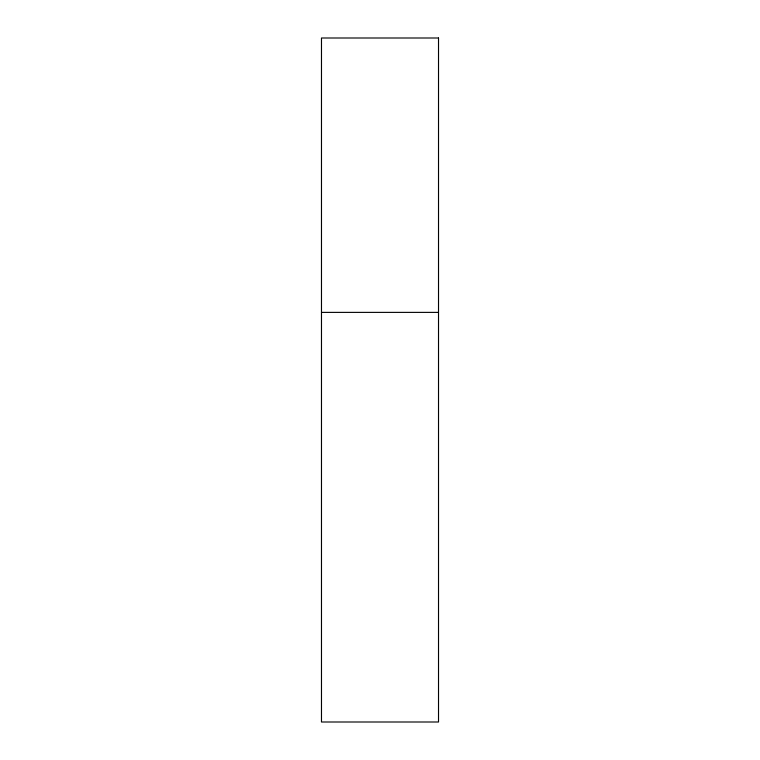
<?xml version="1.0" encoding="UTF-8"?>
<svg xmlns="http://www.w3.org/2000/svg" width="760" height="760" viewBox="0 0 760 760"><rect width="100%" height="100%" fill="white"/><g stroke="black" fill="none" stroke-linecap="round" stroke-linejoin="round"><path stroke-width="1.14" d="M321.48 312.388L438.52 312.388M438.52 38L321.48 38L321.48 722L438.52 722L438.52 38"/></g></svg>
